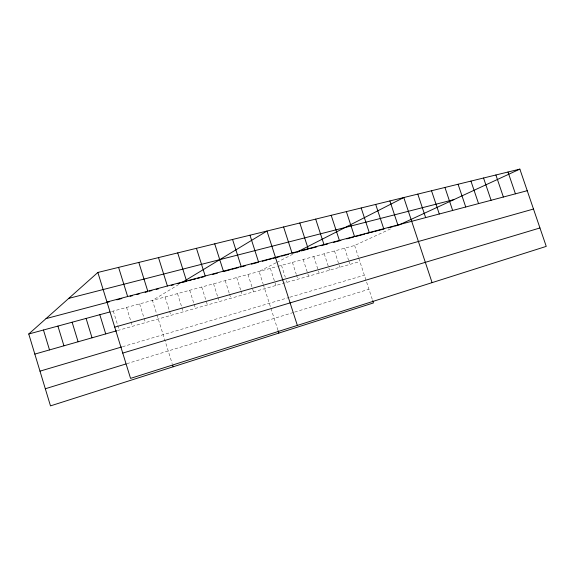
<?xml version="1.0" encoding="UTF-8"?>
<svg xmlns="http://www.w3.org/2000/svg" width="575" height="575" viewBox="0 0 575 575"><rect width="100%" height="100%" fill="white"/><g stroke="black" fill="none" stroke-linecap="round" stroke-linejoin="round"><path stroke-width="0.43" stroke-dasharray="2.88 2.16" d="M178.796 284.452L152.454 300.409L156.666 313.9M276.022 262.797L259.102 271.436L263.048 283.755M276.798 262.401L292.639 254.308M278.07 266.29L354.617 245.496L391.223 228.577M126.823 363.695L293.825 312.354M294.673 312.088L368.963 289.254M122.504 346.732L289.031 297.469M289.886 297.217L364.356 275.188M117.508 330.56L359.885 261.56M111.622 311.499L277.215 266.52M354.617 245.496L358.498 257.334M358.778 258.182L372.449 299.891M344.641 248.206L348.536 260.137M348.817 260.993L349.931 264.399M334.506 250.959L339.825 267.274M324.221 253.755L329.568 270.192M313.777 256.587L319.161 273.161M303.183 259.469L308.588 276.165M292.416 262.394L296.218 274.174M296.492 275.015L297.85 279.22M281.484 265.363L285.308 277.236M286.4 280.629L286.947 282.325M270.379 268.374L275.878 285.48M263.314 284.575L270.652 307.496M270.926 308.337L277.804 329.82M247.983 274.462L253.539 291.841M236.699 277.524L240.681 290.037M240.947 290.871L242.276 295.047M225.228 280.643L229.238 293.257M229.504 294.098L230.841 298.303M213.577 283.806L217.609 296.52M217.875 297.368L219.219 301.609M201.746 287.018L207.417 304.966M189.721 290.282L193.861 303.449M194.127 304.268L195.421 308.38M177.502 293.602L181.664 306.877M181.93 307.704L183.231 311.851M165.083 296.973L169.273 310.363M169.532 311.197L170.84 315.38M156.932 314.748L172.177 363.616M139.624 303.887L143.858 317.501M144.124 318.356L145.446 322.611M126.579 307.431L132.43 326.312M113.311 311.039L119.19 330.079"/><path stroke-width="0.86" d="M372.701 300.653L373.448 302.932L50.492 405.885L28.75 334.003L97.858 272.457L519.857 169.115L546.25 246.388L130.554 378.379L97.858 272.457M398.77 225.091L519.857 169.115M45.31 388.757L125.99 363.953M122.748 353.086L539.954 227.959M39.984 371.148L121.663 346.984M34.823 354.099L116.667 330.798M114.734 327.125L533.492 209.034M28.75 334.003L109.933 311.952M106.979 302.012L527.232 190.706M46.036 318.607L109.286 301.839M116.818 299.841L121.843 298.511M130.101 296.319L132.566 295.665M136.67 294.58L139.136 293.926M145.108 292.344L147.667 291.662M149.371 291.209L151.929 290.533M156.148 289.412L158.664 288.751M171.17 285.43L173.636 284.776M177.747 283.691L180.212 283.037M187.004 281.232L181.858 282.598L266.98 231.042L297.354 325.414M188.722 280.78L191.295 280.097M193.006 279.644L195.579 278.961M197.268 278.516L199.798 277.84M201.48 277.394L204.01 276.726M212.369 274.505L217.336 273.19M223.172 271.644L230.108 269.804M231.84 269.344L235.312 268.424M236.16 268.202L238.718 267.526M240.422 267.073L245.532 265.715M251.44 264.148L258.139 262.373M262.293 261.273L267.231 259.965M268.877 259.526L271.342 258.872M272.988 258.434L279.924 256.601M281.657 256.141L285.121 255.221M285.976 254.991L288.528 254.315M292.79 253.187L296.197 252.281M299.64 251.368L297.052 252.058L403.787 197.534L432.084 282.634M301.365 250.916L308.272 249.083M309.982 248.63L316.768 246.833M321.008 245.705L327.678 243.937M333.5 242.391L340.882 240.436M346.761 238.877L353.704 237.037M355.443 236.577L364.838 234.083M366.541 233.63L369.064 232.961M370.746 232.516L373.261 231.854M374.943 231.409L384.071 228.987M388.204 227.887L393.077 226.6M394.702 226.169L397.957 225.307M68.763 298.368L453.84 199.633M507.998 172.018L515.43 193.833M495.894 174.98L503.384 197.024M483.546 178.006L491.093 200.28M470.947 181.089L478.551 203.6M458.074 184.244L465.736 206.993M444.935 187.457L452.654 210.457M431.516 190.749L439.293 214.001M417.802 194.106L425.644 217.616M389.893 200.941L397.857 224.976M375.698 204.42L383.719 228.713M361.186 207.97L369.272 232.544M346.358 211.6L354.509 236.454M331.193 215.316L339.408 240.451M315.682 219.111L323.969 244.54M299.819 222.999L308.171 248.731M283.59 226.974L292.007 253.007M249.974 235.204L258.52 261.877M278.07 330.639L278.853 333.09M232.559 239.466L241.177 266.469M214.719 243.836L223.409 271.177M196.442 248.314L205.203 276M177.711 252.899L186.537 280.945M158.499 257.607L167.404 286.012M172.673 365.197L173.168 366.778M138.805 262.43L147.782 291.209M118.594 267.375L127.643 296.542M99.813 314.705L105.728 333.917M86.092 318.428L92.036 337.812M72.127 322.223L78.107 341.78M57.924 326.082L63.933 345.812M43.463 330.007L49.507 349.916"/></g></svg>
